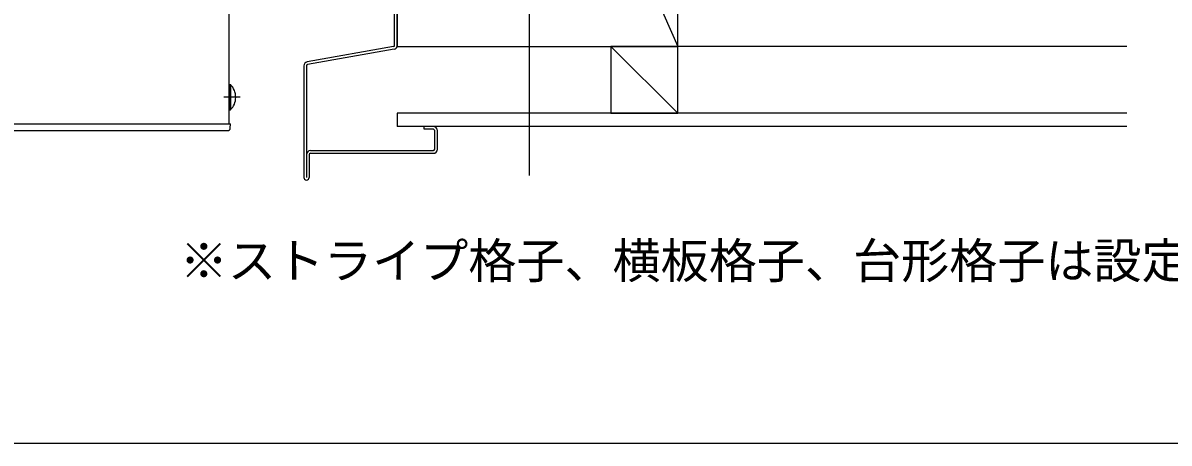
# Model space of a CAD drawing. Units: millimetres, scale not verified. Extents: x -875 to 875, y -1307 to 1299.
# Drawn here: x -586.1 to -156.9, y -1306.9 to -1149.6 of the extents above; entities that cross this region are included whole.
import ezdxf
from ezdxf.enums import TextEntityAlignment as Align

# ---------------------------------------------------------------- set-up
doc = ezdxf.new("R2010")
doc.units = ezdxf.units.MM
doc.header["$LTSCALE"] = 4
for name, color, linetype in [('0-1_USER1', 3, 'Continuous'), ('0-3_YKK_12', 2, 'Continuous'), ('0-4_YKK_13', 4, 'Continuous'), ('0-6_YKK_ZWAK', 7, 'Continuous'), ('0-7_YSS_K', 3, 'Continuous')]:
    doc.layers.add(name, color=color, linetype=linetype)
doc.styles.add('ＭＳ ゴシック', font='')
doc.styles.get('ＭＳ ゴシック').set_extended_font_data('MS Gothic')

msp = doc.modelspace()

# ---------------------------------------------------------------- linework, layer by layer
at = {"layer": '0-3_YKK_12'}
for p, q in [((-396.4, -1206.738), (-396.4, -535.829)), ((-508.9, -1187.451), (-508.9, -1142.451)), ((-623.9, -1187.451), (-508.9, -1187.451))]:
    msp.add_line(p, q, dxfattribs=at)
at = {"layer": '0-4_YKK_13'}
for p, q in [((-508.9, -1172.701), (-508.9, -1182.201)), ((-508.9, -1172.701), (-508.391, -1172.701)), ((-508.9, -1175.451), (-508.9, -1179.451)), ((-508.391, -1172.701), (-508.391, -1182.201)), ((-504.761, -1177.451), (-510.826, -1177.451)), ((-508.9, -1182.201), (-508.391, -1182.201)), ((-508.9, -1187.451), (-508.359, -1187.451)), ((-508.441, -1189.003), (-508.359, -1187.451)), ((-623.361, -1189.951), (-509.439, -1189.951))]:
    msp.add_line(p, q, dxfattribs=at)
for centre, radius, start, end in [((-513.061, -1177.451), 6.661, 314.51496, 45.48504), ((-509.439, -1188.951), 1, 270, 357)]:
    msp.add_arc(centre, radius, start, end, dxfattribs=at)
at = {"layer": '0-6_YKK_ZWAK'}
msp.add_lwpolyline([(-874.9, -1306.9), (875.1, -1306.9), (875.1, 1243.1)], dxfattribs=at)
at = {"layer": '0-7_YSS_K'}
for p, q in [((-445.9, -1158.451), (-445.9, -564.451)), ((-445.9, -918.451), (-340.9, -1158.451)), ((-446.9, -1158.031), (-446.9, -1098.451)), ((-447.313, -1158.524), (-479.66, -1164.227)), ((-365.9, -1158.451), (-340.9, -1183.451)), ((-172.708, -1158.451), (-340.9, -1158.451)), ((-447.14, -1159.508), (-479.487, -1165.212)), ((-480.9, -1165.705), (-480.9, -1207.451)), ((-479.9, -1165.705), (-479.9, -1207.451)), ((-445.9, -1183.451), (-445.9, -1188.451)), ((-172.708, -1183.451), (-445.9, -1183.451)), ((-172.708, -1188.451), (-445.9, -1188.451)), ((-432.4, -1188.451), (-435.9, -1188.451)), ((-435.9, -1189.451), (-435.9, -1188.451)), ((-432.4, -1189.451), (-435.9, -1189.451)), ((-431.9, -1196.951), (-431.9, -1189.951)), ((-430.9, -1196.951), (-430.9, -1189.951)), ((-478.9, -1198.951), (-478.9, -1207.451)), ((-478.4, -1197.451), (-432.4, -1197.451)), ((-478.4, -1198.451), (-432.4, -1198.451))]:
    msp.add_line(p, q, dxfattribs=at)
for points in [[(-445.9, -1158.451), (-340.9, -1158.451), (-340.9, -918.451), (-445.9, -918.451)], [(-340.9, -1158.451), (-365.9, -1158.451), (-365.9, -1183.451), (-340.9, -1183.451)]]:
    msp.add_lwpolyline(points, close=True, dxfattribs=at)
for centre, radius, start, end in [((-447.4, -1158.031), 0.5, 280, 0), ((-447.4, -1158.031), 1.5, 280, 0), ((-479.4, -1165.705), 1.5, 100, 180), ((-479.4, -1165.705), 0.5, 100, 180), ((-432.4, -1189.951), 1.5, 0, 90), ((-432.4, -1189.951), 0.5, 0, 90), ((-432.4, -1196.951), 1.5, 270, 0), ((-432.4, -1196.951), 0.5, 270, 0), ((-478.4, -1198.951), 1.5, 90, 180), ((-478.4, -1198.951), 0.5, 90, 180), ((-479.9, -1207.451), 1, 180, 270), ((-479.9, -1207.451), 1, 270, 0)]:
    msp.add_arc(centre, radius, start, end, dxfattribs=at)

# ---------------------------------------------------------------- texts
at = {"layer": '0-1_USER1', "style": 'ＭＳ ゴシック'}
msp.add_text('※ストライプ格子、横板格子、台形格子は設定なし', height=13.2, dxfattribs=at).set_placement((-527.355, -1249.195), align=Align.BOTTOM_LEFT)

doc.saveas('drawing.dxf')
